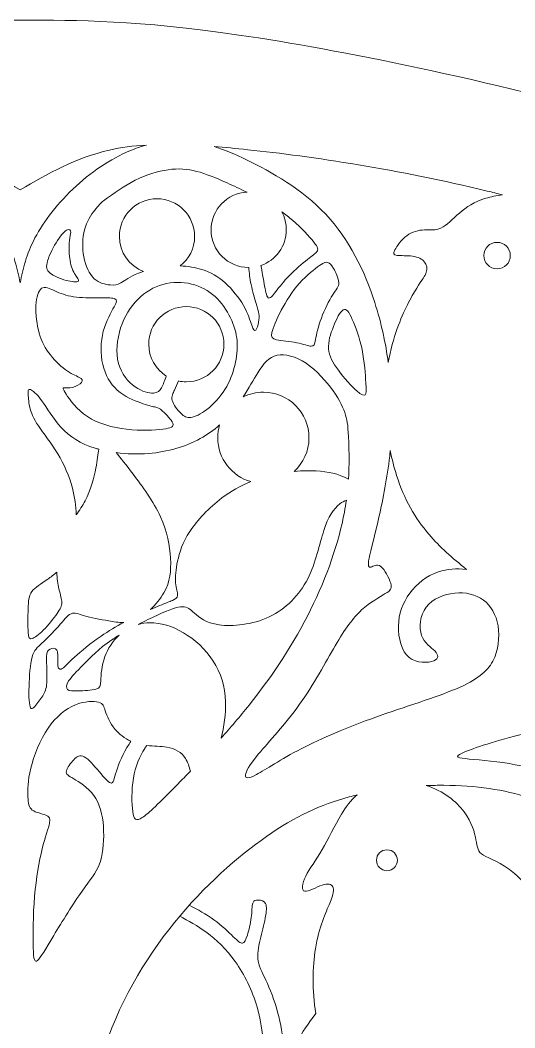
# Model space of a CAD drawing. Header units: millimetres. Extents: x -101 to 100, y -2 to 86.
# Drawn here: x -0.8 to 23.8, y 36.1 to 86.2 of the extents above; entities that cross this region are included whole.
import ezdxf

# ---------------------------------------------------------------- set-up
doc = ezdxf.new("R2010")
doc.units = ezdxf.units.MM
doc.header["$MEASUREMENT"] = 0
doc.layers.add('Layer 1', color=7, linetype='Continuous')

msp = doc.modelspace()

# ---------------------------------------------------------------- linework, layer by layer
at = {"layer": 'Layer 1', "lineweight": 9}
for points, knots in [([(-0.752, 86.205), (-3.659, 86.205), (-6.567, 86.205), (-11.62, 85.466), (-11.62, 85.466), (-16.674, 84.728), (-23.874, 83.251), (-31.419, 81.174), (-31.419, 81.174), (-38.965, 79.097), (-46.857, 76.421), (-54.61, 74.436), (-54.61, 74.436), (-62.364, 72.452), (-69.979, 71.159), (-76.671, 71.113), (-76.671, 71.113), (-83.363, 71.067), (-89.132, 72.267), (-93.101, 73.536), (-93.101, 73.536), (-97.07, 74.805), (-99.239, 76.144), (-101.408, 77.482), (-101.408, 77.482), (-101.408, 77.482), (-101.408, 12.824), (-101.408, 12.824), (-101.408, 12.824), (-101.408, 12.824), (-0.752, 12.824), (-0.752, 12.824), (-0.752, 12.824), (-0.752, 12.824), (99.904, 12.824), (99.904, 12.824), (99.904, 12.824), (99.904, 12.824), (99.904, 77.482), (99.904, 77.482), (99.904, 77.482), (97.735, 76.144), (95.566, 74.805), (91.597, 73.536), (91.597, 73.536), (87.628, 72.267), (81.859, 71.067), (75.167, 71.113), (75.167, 71.113), (68.475, 71.159), (60.86, 72.452), (53.106, 74.436), (53.106, 74.436), (45.353, 76.421), (37.461, 79.097), (29.915, 81.174), (29.915, 81.174), (22.37, 83.251), (15.17, 84.728), (10.116, 85.466), (10.116, 85.466), (5.063, 86.205), (2.155, 86.205), (-0.752, 86.205)], [0, 0, 0, 0, 0.058824, 0.058824, 0.058824, 0.058824, 0.117647, 0.117647, 0.117647, 0.117647, 0.176471, 0.176471, 0.176471, 0.176471, 0.235294, 0.235294, 0.235294, 0.235294, 0.294118, 0.294118, 0.294118, 0.294118, 0.352941, 0.352941, 0.352941, 0.352941, 0.411765, 0.411765, 0.411765, 0.411765, 0.470588, 0.470588, 0.470588, 0.470588, 0.529412, 0.529412, 0.529412, 0.529412, 0.588235, 0.588235, 0.588235, 0.588235, 0.647059, 0.647059, 0.647059, 0.647059, 0.705882, 0.705882, 0.705882, 0.705882, 0.764706, 0.764706, 0.764706, 0.764706, 0.823529, 0.823529, 0.823529, 0.823529, 0.882353, 0.882353, 0.882353, 0.882353, 1, 1, 1, 1]), ([(-0.752, 73.149), (-0.901, 73.853), (-1.05, 74.557), (-1.487, 75.382), (-1.487, 75.382), (-1.925, 76.207), (-2.652, 77.153), (-3.529, 77.958), (-3.529, 77.958), (-4.405, 78.762), (-5.431, 79.425), (-6.412, 79.8), (-6.412, 79.8), (-6.618, 79.879), (-6.822, 79.945), (-7.023, 79.999), (-7.023, 79.999), (-6.357, 79.959), (-5.757, 79.877), (-5.193, 79.748), (-5.193, 79.748), (-3.503, 79.364), (-2.127, 78.567), (-0.752, 77.771), (-0.752, 77.771), (0.623, 78.567), (1.999, 79.364), (3.689, 79.748), (3.689, 79.748), (4.253, 79.877), (4.853, 79.959), (5.519, 79.999), (5.519, 79.999), (5.318, 79.945), (5.114, 79.879), (4.908, 79.8), (4.908, 79.8), (3.927, 79.425), (2.901, 78.762), (2.024, 77.958), (2.024, 77.958), (1.148, 77.153), (0.421, 76.207), (-0.017, 75.382), (-0.017, 75.382), (-0.455, 74.557), (-0.603, 73.853), (-0.752, 73.149)], [0, 0, 0, 0, 0.076923, 0.076923, 0.076923, 0.076923, 0.153846, 0.153846, 0.153846, 0.153846, 0.230769, 0.230769, 0.230769, 0.230769, 0.307692, 0.307692, 0.307692, 0.307692, 0.384615, 0.384615, 0.384615, 0.384615, 0.461538, 0.461538, 0.461538, 0.461538, 0.538462, 0.538462, 0.538462, 0.538462, 0.615385, 0.615385, 0.615385, 0.615385, 0.692308, 0.692308, 0.692308, 0.692308, 0.769231, 0.769231, 0.769231, 0.769231, 0.846154, 0.846154, 0.846154, 0.846154, 1, 1, 1, 1]), ([(17.534, 69.192), (17.644, 69.815), (17.803, 70.379), (17.979, 70.875), (17.979, 70.875), (18.299, 71.775), (18.68, 72.456), (18.946, 72.885), (18.946, 72.885), (19.211, 73.315), (19.361, 73.494), (19.422, 73.676), (19.422, 73.676), (19.482, 73.858), (19.453, 74.042), (19.335, 74.186), (19.335, 74.186), (19.217, 74.331), (19.009, 74.435), (18.741, 74.475), (18.741, 74.475), (18.473, 74.515), (18.144, 74.492), (17.968, 74.512), (17.968, 74.512), (17.792, 74.533), (17.769, 74.596), (17.867, 74.786), (17.867, 74.786), (17.965, 74.977), (18.184, 75.294), (18.452, 75.493), (18.452, 75.493), (18.72, 75.692), (19.038, 75.773), (19.326, 75.784), (19.326, 75.784), (19.615, 75.796), (19.874, 75.738), (20.151, 75.871), (20.151, 75.871), (20.428, 76.004), (20.722, 76.327), (21.066, 76.621), (21.066, 76.621), (21.409, 76.915), (21.801, 77.181), (22.384, 77.356), (22.384, 77.356), (22.63, 77.431), (22.909, 77.489), (23.204, 77.524), (23.204, 77.524), (22.953, 77.588), (22.701, 77.651), (22.451, 77.713), (22.451, 77.713), (18.066, 78.785), (13.728, 79.432), (10.556, 79.768), (10.556, 79.768), (9.96, 79.832), (9.405, 79.884), (8.885, 79.925), (8.885, 79.925), (9.369, 79.775), (9.893, 79.555), (10.528, 79.247), (10.528, 79.247), (11.705, 78.676), (13.263, 77.799), (14.428, 76.559), (14.428, 76.559), (15.593, 75.319), (16.366, 73.715), (16.862, 72.174), (16.862, 72.174), (17.197, 71.136), (17.406, 70.126), (17.534, 69.192)], [0, 0, 0, 0, 0.047619, 0.047619, 0.047619, 0.047619, 0.095238, 0.095238, 0.095238, 0.095238, 0.142857, 0.142857, 0.142857, 0.142857, 0.190476, 0.190476, 0.190476, 0.190476, 0.238095, 0.238095, 0.238095, 0.238095, 0.285714, 0.285714, 0.285714, 0.285714, 0.333333, 0.333333, 0.333333, 0.333333, 0.380952, 0.380952, 0.380952, 0.380952, 0.428571, 0.428571, 0.428571, 0.428571, 0.47619, 0.47619, 0.47619, 0.47619, 0.52381, 0.52381, 0.52381, 0.52381, 0.571429, 0.571429, 0.571429, 0.571429, 0.619048, 0.619048, 0.619048, 0.619048, 0.666667, 0.666667, 0.666667, 0.666667, 0.714286, 0.714286, 0.714286, 0.714286, 0.761905, 0.761905, 0.761905, 0.761905, 0.809524, 0.809524, 0.809524, 0.809524, 0.857143, 0.857143, 0.857143, 0.857143, 0.904762, 0.904762, 0.904762, 0.904762, 1, 1, 1, 1]), ([(3.393, 77.234), (3.26, 77.113), (3.127, 76.992), (2.952, 76.764), (2.952, 76.764), (2.776, 76.536), (2.556, 76.202), (2.444, 75.789), (2.444, 75.789), (2.331, 75.377), (2.326, 74.886), (2.412, 74.439), (2.412, 74.439), (2.499, 73.992), (2.677, 73.588), (2.925, 73.358), (2.925, 73.358), (3.174, 73.127), (3.491, 73.069), (3.713, 73.049), (3.713, 73.049), (3.935, 73.029), (4.062, 73.046), (4.252, 73.153), (4.252, 73.153), (4.443, 73.259), (4.697, 73.456), (5.118, 73.626), (5.118, 73.626), (5.196, 73.658), (5.281, 73.689), (5.37, 73.718), (5.37, 73.718), (4.671, 73.988), (4.175, 74.667), (4.175, 75.462), (4.175, 75.462), (4.175, 76.494), (5.012, 77.331), (6.044, 77.331), (6.044, 77.331), (7.076, 77.331), (7.913, 76.494), (7.913, 75.462), (7.913, 75.462), (7.913, 74.864), (7.632, 74.332), (7.196, 73.99), (7.196, 73.99), (7.582, 73.977), (7.947, 73.916), (8.265, 73.819), (8.265, 73.819), (8.718, 73.681), (9.075, 73.467), (9.427, 73.15), (9.427, 73.15), (9.779, 72.833), (10.125, 72.412), (10.347, 72.019), (10.347, 72.019), (10.569, 71.627), (10.668, 71.264), (10.748, 71.044), (10.748, 71.044), (10.829, 70.825), (10.892, 70.75), (10.95, 70.805), (10.95, 70.805), (11.008, 70.86), (11.06, 71.044), (11.089, 71.2), (11.089, 71.2), (11.117, 71.356), (11.123, 71.483), (11.106, 71.613), (11.106, 71.613), (11.089, 71.742), (11.048, 71.875), (10.973, 72.126), (10.973, 72.126), (10.898, 72.377), (10.789, 72.746), (10.721, 73.064), (10.721, 73.064), (10.653, 73.382), (10.626, 73.649), (10.6, 73.916), (10.6, 73.916), (9.568, 73.916), (8.731, 74.753), (8.731, 75.785), (8.731, 75.785), (8.731, 76.789), (9.523, 77.609), (10.516, 77.653), (10.516, 77.653), (10.179, 77.816), (9.838, 77.974), (9.525, 78.114), (9.525, 78.114), (8.954, 78.371), (8.475, 78.573), (8.014, 78.691), (8.014, 78.691), (7.552, 78.809), (7.108, 78.844), (6.597, 78.772), (6.597, 78.772), (6.087, 78.7), (5.51, 78.521), (4.965, 78.247), (4.965, 78.247), (4.42, 77.973), (3.906, 77.604), (3.393, 77.234)], [0, 0, 0, 0, 0.033333, 0.033333, 0.033333, 0.033333, 0.066667, 0.066667, 0.066667, 0.066667, 0.1, 0.1, 0.1, 0.1, 0.133333, 0.133333, 0.133333, 0.133333, 0.166667, 0.166667, 0.166667, 0.166667, 0.2, 0.2, 0.2, 0.2, 0.233333, 0.233333, 0.233333, 0.233333, 0.266667, 0.266667, 0.266667, 0.266667, 0.3, 0.3, 0.3, 0.3, 0.333333, 0.333333, 0.333333, 0.333333, 0.366667, 0.366667, 0.366667, 0.366667, 0.4, 0.4, 0.4, 0.4, 0.433333, 0.433333, 0.433333, 0.433333, 0.466667, 0.466667, 0.466667, 0.466667, 0.5, 0.5, 0.5, 0.5, 0.533333, 0.533333, 0.533333, 0.533333, 0.566667, 0.566667, 0.566667, 0.566667, 0.6, 0.6, 0.6, 0.6, 0.633333, 0.633333, 0.633333, 0.633333, 0.666667, 0.666667, 0.666667, 0.666667, 0.7, 0.7, 0.7, 0.7, 0.733333, 0.733333, 0.733333, 0.733333, 0.766667, 0.766667, 0.766667, 0.766667, 0.8, 0.8, 0.8, 0.8, 0.833333, 0.833333, 0.833333, 0.833333, 0.866667, 0.866667, 0.866667, 0.866667, 0.9, 0.9, 0.9, 0.9, 0.933333, 0.933333, 0.933333, 0.933333, 1, 1, 1, 1]), ([(11.209, 74.018), (11.942, 74.27), (12.469, 74.966), (12.469, 75.785), (12.469, 75.785), (12.469, 76.109), (12.387, 76.414), (12.242, 76.679), (12.242, 76.679), (12.429, 76.548), (12.608, 76.411), (12.782, 76.262), (12.782, 76.262), (13.217, 75.89), (13.627, 75.446), (13.838, 75.175), (13.838, 75.175), (14.048, 74.904), (14.06, 74.806), (13.99, 74.708), (13.99, 74.708), (13.921, 74.61), (13.771, 74.511), (13.517, 74.309), (13.517, 74.309), (13.264, 74.108), (12.906, 73.802), (12.62, 73.511), (12.62, 73.511), (12.335, 73.219), (12.121, 72.942), (11.951, 72.723), (11.951, 72.723), (11.781, 72.504), (11.654, 72.342), (11.565, 72.414), (11.565, 72.414), (11.475, 72.486), (11.423, 72.792), (11.37, 73.098), (11.37, 73.098), (11.317, 73.405), (11.263, 73.711), (11.209, 74.018)], [0, 0, 0, 0, 0.083333, 0.083333, 0.083333, 0.083333, 0.166667, 0.166667, 0.166667, 0.166667, 0.25, 0.25, 0.25, 0.25, 0.333333, 0.333333, 0.333333, 0.333333, 0.416667, 0.416667, 0.416667, 0.416667, 0.5, 0.5, 0.5, 0.5, 0.583333, 0.583333, 0.583333, 0.583333, 0.666667, 0.666667, 0.666667, 0.666667, 0.75, 0.75, 0.75, 0.75, 0.833333, 0.833333, 0.833333, 0.833333, 1, 1, 1, 1]), ([(1.696, 75.233), (1.673, 75.008), (1.667, 74.667), (1.708, 74.367), (1.708, 74.367), (1.748, 74.067), (1.835, 73.808), (1.947, 73.611), (1.947, 73.611), (2.06, 73.415), (2.198, 73.283), (2.138, 73.228), (2.138, 73.228), (2.077, 73.173), (1.817, 73.196), (1.526, 73.274), (1.526, 73.274), (1.235, 73.352), (0.912, 73.485), (0.733, 73.634), (0.733, 73.634), (0.554, 73.784), (0.519, 73.952), (0.609, 74.246), (0.609, 74.246), (0.698, 74.54), (0.912, 74.961), (1.108, 75.261), (1.108, 75.261), (1.304, 75.561), (1.483, 75.74), (1.595, 75.789), (1.595, 75.789), (1.708, 75.838), (1.754, 75.757), (1.757, 75.662), (1.757, 75.662), (1.76, 75.567), (1.719, 75.457), (1.696, 75.233)], [0, 0, 0, 0, 0.090909, 0.090909, 0.090909, 0.090909, 0.181818, 0.181818, 0.181818, 0.181818, 0.272727, 0.272727, 0.272727, 0.272727, 0.363636, 0.363636, 0.363636, 0.363636, 0.454545, 0.454545, 0.454545, 0.454545, 0.545455, 0.545455, 0.545455, 0.545455, 0.636364, 0.636364, 0.636364, 0.636364, 0.727273, 0.727273, 0.727273, 0.727273, 0.818182, 0.818182, 0.818182, 0.818182, 1, 1, 1, 1]), ([(22.937, 75.161), (23.301, 75.161), (23.595, 74.867), (23.595, 74.504), (23.595, 74.504), (23.595, 74.14), (23.301, 73.846), (22.937, 73.846), (22.937, 73.846), (22.574, 73.846), (22.28, 74.14), (22.28, 74.504), (22.28, 74.504), (22.28, 74.867), (22.574, 75.161), (22.937, 75.161)], [0, 0, 0, 0, 0.2, 0.2, 0.2, 0.2, 0.4, 0.4, 0.4, 0.4, 0.6, 0.6, 0.6, 0.6, 1, 1, 1, 1]), ([(14.769, 72.544), (14.591, 72.262), (14.365, 71.823), (14.21, 71.402), (14.21, 71.402), (14.054, 70.981), (13.967, 70.577), (13.916, 70.332), (13.916, 70.332), (13.864, 70.087), (13.846, 70), (13.711, 70.006), (13.711, 70.006), (13.575, 70.012), (13.321, 70.11), (12.984, 70.176), (12.984, 70.176), (12.646, 70.242), (12.225, 70.277), (11.989, 70.326), (11.989, 70.326), (11.752, 70.375), (11.7, 70.439), (11.755, 70.678), (11.755, 70.678), (11.81, 70.917), (11.971, 71.333), (12.211, 71.786), (12.211, 71.786), (12.45, 72.238), (12.768, 72.729), (13.125, 73.133), (13.125, 73.133), (13.483, 73.536), (13.881, 73.854), (14.123, 74.018), (14.123, 74.018), (14.365, 74.183), (14.452, 74.194), (14.536, 74.163), (14.536, 74.163), (14.619, 74.131), (14.7, 74.056), (14.813, 73.868), (14.813, 73.868), (14.925, 73.681), (15.069, 73.381), (15.075, 73.167), (15.075, 73.167), (15.081, 72.954), (14.948, 72.827), (14.769, 72.544)], [0, 0, 0, 0, 0.071429, 0.071429, 0.071429, 0.071429, 0.142857, 0.142857, 0.142857, 0.142857, 0.214286, 0.214286, 0.214286, 0.214286, 0.285714, 0.285714, 0.285714, 0.285714, 0.357143, 0.357143, 0.357143, 0.357143, 0.428571, 0.428571, 0.428571, 0.428571, 0.5, 0.5, 0.5, 0.5, 0.571429, 0.571429, 0.571429, 0.571429, 0.642857, 0.642857, 0.642857, 0.642857, 0.714286, 0.714286, 0.714286, 0.714286, 0.785714, 0.785714, 0.785714, 0.785714, 0.857143, 0.857143, 0.857143, 0.857143, 1, 1, 1, 1]), ([(7.105, 68.275), (7.233, 68.247), (7.366, 68.233), (7.502, 68.233), (7.502, 68.233), (8.534, 68.233), (9.371, 69.069), (9.371, 70.102), (9.371, 70.102), (9.371, 71.134), (8.534, 71.971), (7.502, 71.971), (7.502, 71.971), (6.47, 71.971), (5.633, 71.134), (5.633, 70.102), (5.633, 70.102), (5.633, 69.436), (5.981, 68.852), (6.504, 68.521), (6.504, 68.521), (6.43, 68.31), (6.356, 68.099), (6.271, 67.942), (6.271, 67.942), (6.185, 67.785), (6.086, 67.681), (5.867, 67.67), (5.867, 67.67), (5.648, 67.658), (5.308, 67.739), (4.964, 67.978), (4.964, 67.978), (4.621, 68.218), (4.275, 68.616), (4.134, 69.146), (4.134, 69.146), (3.992, 69.677), (4.056, 70.341), (4.24, 70.912), (4.24, 70.912), (4.425, 71.483), (4.731, 71.962), (5.094, 72.328), (5.094, 72.328), (5.458, 72.694), (5.879, 72.948), (6.343, 73.075), (6.343, 73.075), (6.808, 73.202), (7.315, 73.202), (7.765, 73.093), (7.765, 73.093), (8.215, 72.983), (8.608, 72.764), (8.931, 72.467), (8.931, 72.467), (9.254, 72.169), (9.507, 71.794), (9.692, 71.417), (9.692, 71.417), (9.877, 71.039), (9.992, 70.658), (10.024, 70.263), (10.024, 70.263), (10.056, 69.868), (10.004, 69.458), (9.906, 69.051), (9.906, 69.051), (9.808, 68.645), (9.663, 68.241), (9.421, 67.857), (9.421, 67.857), (9.179, 67.473), (8.838, 67.11), (8.527, 66.865), (8.527, 66.865), (8.215, 66.62), (7.932, 66.493), (7.728, 66.464), (7.728, 66.464), (7.523, 66.435), (7.396, 66.504), (7.229, 66.672), (7.229, 66.672), (7.061, 66.839), (6.854, 67.104), (6.799, 67.312), (6.799, 67.312), (6.744, 67.52), (6.842, 67.67), (6.919, 67.821), (6.919, 67.821), (6.995, 67.971), (7.05, 68.123), (7.105, 68.275)], [0, 0, 0, 0, 0.04, 0.04, 0.04, 0.04, 0.08, 0.08, 0.08, 0.08, 0.12, 0.12, 0.12, 0.12, 0.16, 0.16, 0.16, 0.16, 0.2, 0.2, 0.2, 0.2, 0.24, 0.24, 0.24, 0.24, 0.28, 0.28, 0.28, 0.28, 0.32, 0.32, 0.32, 0.32, 0.36, 0.36, 0.36, 0.36, 0.4, 0.4, 0.4, 0.4, 0.44, 0.44, 0.44, 0.44, 0.48, 0.48, 0.48, 0.48, 0.52, 0.52, 0.52, 0.52, 0.56, 0.56, 0.56, 0.56, 0.6, 0.6, 0.6, 0.6, 0.64, 0.64, 0.64, 0.64, 0.68, 0.68, 0.68, 0.68, 0.72, 0.72, 0.72, 0.72, 0.76, 0.76, 0.76, 0.76, 0.8, 0.8, 0.8, 0.8, 0.84, 0.84, 0.84, 0.84, 0.88, 0.88, 0.88, 0.88, 0.92, 0.92, 0.92, 0.92, 1, 1, 1, 1]), ([(1.071, 72.706), (1.345, 72.585), (1.651, 72.486), (2.04, 72.44), (2.04, 72.44), (2.43, 72.394), (2.903, 72.4), (3.258, 72.403), (3.258, 72.403), (3.612, 72.406), (3.849, 72.406), (3.958, 72.36), (3.958, 72.36), (4.068, 72.314), (4.051, 72.221), (3.912, 71.959), (3.912, 71.959), (3.774, 71.696), (3.514, 71.264), (3.379, 70.744), (3.379, 70.744), (3.243, 70.225), (3.231, 69.619), (3.35, 69.097), (3.35, 69.097), (3.468, 68.575), (3.716, 68.137), (4.074, 67.819), (4.074, 67.819), (4.432, 67.502), (4.899, 67.306), (5.239, 67.185), (5.239, 67.185), (5.579, 67.064), (5.793, 67.017), (5.937, 66.983), (5.937, 66.983), (6.081, 66.948), (6.156, 66.925), (6.326, 66.775), (6.326, 66.775), (6.497, 66.625), (6.762, 66.348), (6.826, 66.175), (6.826, 66.175), (6.889, 66.002), (6.751, 65.933), (6.338, 65.881), (6.338, 65.881), (5.926, 65.829), (5.239, 65.794), (4.538, 65.875), (4.538, 65.875), (3.837, 65.956), (3.122, 66.152), (2.588, 66.501), (2.588, 66.501), (2.055, 66.85), (1.703, 67.352), (1.527, 67.623), (1.527, 67.623), (1.351, 67.894), (1.351, 67.935), (1.429, 67.941), (1.429, 67.941), (1.507, 67.946), (1.662, 67.917), (1.841, 67.958), (1.841, 67.958), (2.02, 67.998), (2.222, 68.108), (2.3, 68.2), (2.3, 68.2), (2.378, 68.292), (2.332, 68.368), (2.179, 68.454), (2.179, 68.454), (2.026, 68.54), (1.766, 68.639), (1.484, 68.843), (1.484, 68.843), (1.201, 69.048), (0.895, 69.36), (0.659, 69.689), (0.659, 69.689), (0.422, 70.017), (0.255, 70.364), (0.151, 70.805), (0.151, 70.805), (0.047, 71.246), (0.007, 71.783), (0.044, 72.184), (0.044, 72.184), (0.082, 72.585), (0.197, 72.85), (0.376, 72.911), (0.376, 72.911), (0.555, 72.971), (0.797, 72.827), (1.071, 72.706)], [0, 0, 0, 0, 0.038462, 0.038462, 0.038462, 0.038462, 0.076923, 0.076923, 0.076923, 0.076923, 0.115385, 0.115385, 0.115385, 0.115385, 0.153846, 0.153846, 0.153846, 0.153846, 0.192308, 0.192308, 0.192308, 0.192308, 0.230769, 0.230769, 0.230769, 0.230769, 0.269231, 0.269231, 0.269231, 0.269231, 0.307692, 0.307692, 0.307692, 0.307692, 0.346154, 0.346154, 0.346154, 0.346154, 0.384615, 0.384615, 0.384615, 0.384615, 0.423077, 0.423077, 0.423077, 0.423077, 0.461538, 0.461538, 0.461538, 0.461538, 0.5, 0.5, 0.5, 0.5, 0.538462, 0.538462, 0.538462, 0.538462, 0.576923, 0.576923, 0.576923, 0.576923, 0.615385, 0.615385, 0.615385, 0.615385, 0.653846, 0.653846, 0.653846, 0.653846, 0.692308, 0.692308, 0.692308, 0.692308, 0.730769, 0.730769, 0.730769, 0.730769, 0.769231, 0.769231, 0.769231, 0.769231, 0.807692, 0.807692, 0.807692, 0.807692, 0.846154, 0.846154, 0.846154, 0.846154, 0.884615, 0.884615, 0.884615, 0.884615, 0.923077, 0.923077, 0.923077, 0.923077, 1, 1, 1, 1]), ([(15.747, 71.336), (15.912, 70.969), (16.108, 70.433), (16.229, 69.836), (16.229, 69.836), (16.35, 69.239), (16.396, 68.581), (16.419, 68.183), (16.419, 68.183), (16.442, 67.785), (16.442, 67.646), (16.385, 67.589), (16.385, 67.589), (16.327, 67.531), (16.212, 67.554), (15.964, 67.779), (15.964, 67.779), (15.715, 68.004), (15.335, 68.431), (15.055, 68.809), (15.055, 68.809), (14.775, 69.187), (14.596, 69.516), (14.568, 69.87), (14.568, 69.87), (14.539, 70.225), (14.66, 70.606), (14.81, 70.981), (14.81, 70.981), (14.96, 71.356), (15.139, 71.725), (15.294, 71.812), (15.294, 71.812), (15.45, 71.898), (15.583, 71.702), (15.747, 71.336)], [0, 0, 0, 0, 0.1, 0.1, 0.1, 0.1, 0.2, 0.2, 0.2, 0.2, 0.3, 0.3, 0.3, 0.3, 0.4, 0.4, 0.4, 0.4, 0.5, 0.5, 0.5, 0.5, 0.6, 0.6, 0.6, 0.6, 0.7, 0.7, 0.7, 0.7, 0.8, 0.8, 0.8, 0.8, 1, 1, 1, 1]), ([(15.556, 63.387), (15.604, 64.144), (15.584, 64.778), (15.567, 65.232), (15.567, 65.232), (15.538, 65.985), (15.514, 66.245), (15.413, 66.576), (15.413, 66.576), (15.312, 66.908), (15.133, 67.312), (14.796, 67.788), (14.796, 67.788), (14.458, 68.264), (13.962, 68.812), (13.448, 69.155), (13.448, 69.155), (12.935, 69.498), (12.404, 69.637), (12.006, 69.55), (12.006, 69.55), (11.608, 69.464), (11.343, 69.152), (11.046, 68.676), (11.046, 68.676), (10.834, 68.337), (10.606, 67.914), (10.327, 67.482), (10.327, 67.482), (10.629, 67.632), (10.97, 67.716), (11.33, 67.716), (11.33, 67.716), (12.58, 67.716), (13.594, 66.702), (13.594, 65.451), (13.594, 65.451), (13.594, 64.79), (13.311, 64.196), (12.86, 63.782), (12.86, 63.782), (13.07, 63.802), (13.274, 63.813), (13.47, 63.817), (13.47, 63.817), (14.13, 63.828), (14.69, 63.747), (15.146, 63.577), (15.146, 63.577), (15.295, 63.521), (15.433, 63.456), (15.556, 63.387)], [0, 0, 0, 0, 0.071429, 0.071429, 0.071429, 0.071429, 0.142857, 0.142857, 0.142857, 0.142857, 0.214286, 0.214286, 0.214286, 0.214286, 0.285714, 0.285714, 0.285714, 0.285714, 0.357143, 0.357143, 0.357143, 0.357143, 0.428571, 0.428571, 0.428571, 0.428571, 0.5, 0.5, 0.5, 0.5, 0.571429, 0.571429, 0.571429, 0.571429, 0.642857, 0.642857, 0.642857, 0.642857, 0.714286, 0.714286, 0.714286, 0.714286, 0.785714, 0.785714, 0.785714, 0.785714, 0.857143, 0.857143, 0.857143, 0.857143, 1, 1, 1, 1]), ([(2.038, 61.622), (2.025, 62.067), (1.96, 62.515), (1.845, 62.951), (1.845, 62.951), (1.686, 63.55), (1.432, 64.127), (1.112, 64.655), (1.112, 64.655), (0.792, 65.183), (0.405, 65.662), (0.154, 66.043), (0.154, 66.043), (-0.097, 66.423), (-0.212, 66.706), (-0.276, 66.98), (-0.276, 66.98), (-0.339, 67.254), (-0.351, 67.52), (-0.351, 67.678), (-0.351, 67.678), (-0.351, 67.837), (-0.339, 67.889), (-0.235, 67.843), (-0.235, 67.843), (-0.132, 67.796), (0.065, 67.652), (0.316, 67.306), (0.316, 67.306), (0.567, 66.96), (0.872, 66.412), (1.288, 65.962), (1.288, 65.962), (1.703, 65.512), (2.228, 65.16), (2.978, 64.932), (2.978, 64.932), (3.034, 64.915), (3.092, 64.899), (3.151, 64.883), (3.151, 64.883), (3.108, 64.654), (3.082, 64.346), (3.007, 63.949), (3.007, 63.949), (2.915, 63.464), (2.747, 62.847), (2.476, 62.325), (2.476, 62.325), (2.346, 62.075), (2.193, 61.847), (2.038, 61.622)], [0, 0, 0, 0, 0.071429, 0.071429, 0.071429, 0.071429, 0.142857, 0.142857, 0.142857, 0.142857, 0.214286, 0.214286, 0.214286, 0.214286, 0.285714, 0.285714, 0.285714, 0.285714, 0.357143, 0.357143, 0.357143, 0.357143, 0.428571, 0.428571, 0.428571, 0.428571, 0.5, 0.5, 0.5, 0.5, 0.571429, 0.571429, 0.571429, 0.571429, 0.642857, 0.642857, 0.642857, 0.642857, 0.714286, 0.714286, 0.714286, 0.714286, 0.785714, 0.785714, 0.785714, 0.785714, 0.857143, 0.857143, 0.857143, 0.857143, 1, 1, 1, 1]), ([(4.017, 64.715), (4.535, 64.649), (5.092, 64.632), (5.635, 64.675), (5.635, 64.675), (6.566, 64.75), (7.455, 65.004), (8.19, 65.408), (8.19, 65.408), (8.547, 65.604), (8.868, 65.835), (9.156, 66.09), (9.156, 66.09), (9.097, 65.887), (9.065, 65.673), (9.065, 65.451), (9.065, 65.451), (9.065, 64.415), (9.76, 63.542), (10.709, 63.272), (10.709, 63.272), (10.205, 63.069), (9.72, 62.803), (9.264, 62.461), (9.264, 62.461), (8.627, 61.982), (8.044, 61.353), (7.678, 60.796), (7.678, 60.796), (7.311, 60.24), (7.161, 59.755), (7.069, 59.328), (7.069, 59.328), (6.977, 58.901), (6.942, 58.532), (6.968, 58.247), (6.968, 58.247), (6.994, 57.961), (7.081, 57.759), (7.069, 57.626), (7.069, 57.626), (7.058, 57.494), (6.948, 57.43), (6.807, 57.367), (6.807, 57.367), (6.665, 57.303), (6.492, 57.24), (6.175, 57.11), (6.175, 57.11), (6.045, 57.057), (5.89, 56.992), (5.718, 56.917), (5.718, 56.917), (5.983, 57.162), (6.225, 57.455), (6.391, 57.75), (6.391, 57.75), (6.699, 58.295), (6.751, 58.843), (6.716, 59.466), (6.716, 59.466), (6.682, 60.089), (6.561, 60.787), (6.217, 61.529), (6.217, 61.529), (5.874, 62.27), (5.308, 63.054), (4.859, 63.646), (4.859, 63.646), (4.506, 64.109), (4.224, 64.455), (4.017, 64.715)], [0, 0, 0, 0, 0.052632, 0.052632, 0.052632, 0.052632, 0.105263, 0.105263, 0.105263, 0.105263, 0.157895, 0.157895, 0.157895, 0.157895, 0.210526, 0.210526, 0.210526, 0.210526, 0.263158, 0.263158, 0.263158, 0.263158, 0.315789, 0.315789, 0.315789, 0.315789, 0.368421, 0.368421, 0.368421, 0.368421, 0.421053, 0.421053, 0.421053, 0.421053, 0.473684, 0.473684, 0.473684, 0.473684, 0.526316, 0.526316, 0.526316, 0.526316, 0.578947, 0.578947, 0.578947, 0.578947, 0.631579, 0.631579, 0.631579, 0.631579, 0.684211, 0.684211, 0.684211, 0.684211, 0.736842, 0.736842, 0.736842, 0.736842, 0.789474, 0.789474, 0.789474, 0.789474, 0.842105, 0.842105, 0.842105, 0.842105, 0.894737, 0.894737, 0.894737, 0.894737, 1, 1, 1, 1]), ([(21.427, 58.912), (20.702, 59.479), (20.09, 60.025), (19.56, 60.647), (19.56, 60.647), (18.876, 61.448), (18.328, 62.377), (17.948, 63.58), (17.948, 63.58), (17.825, 63.969), (17.719, 64.386), (17.633, 64.816), (17.633, 64.816), (17.624, 64.724), (17.614, 64.632), (17.604, 64.539), (17.604, 64.539), (17.483, 63.484), (17.276, 62.415), (17.069, 61.511), (17.069, 61.511), (16.863, 60.608), (16.655, 59.869), (16.58, 59.465), (16.58, 59.465), (16.505, 59.062), (16.562, 58.992), (16.678, 59.027), (16.678, 59.027), (16.793, 59.062), (16.966, 59.2), (17.162, 59.056), (17.162, 59.056), (17.358, 58.912), (17.578, 58.485), (17.653, 58.225), (17.653, 58.225), (17.728, 57.966), (17.658, 57.873), (17.387, 57.706), (17.387, 57.706), (17.116, 57.539), (16.643, 57.296), (16.211, 56.898), (16.211, 56.898), (15.778, 56.5), (15.385, 55.946), (14.901, 55.121), (14.901, 55.121), (14.416, 54.297), (13.839, 53.2), (13.13, 52.208), (13.13, 52.208), (12.42, 51.216), (11.578, 50.327), (11.088, 49.739), (11.088, 49.739), (10.597, 49.151), (10.459, 48.862), (10.447, 48.695), (10.447, 48.695), (10.436, 48.528), (10.551, 48.481), (10.99, 48.718), (10.99, 48.718), (11.428, 48.954), (12.19, 49.474), (13.208, 50.002), (13.208, 50.002), (14.226, 50.529), (15.501, 51.066), (16.918, 51.571), (16.918, 51.571), (18.334, 52.076), (19.892, 52.549), (20.919, 52.984), (20.919, 52.984), (21.946, 53.42), (22.442, 53.818), (22.724, 54.349), (22.724, 54.349), (23.007, 54.879), (23.076, 55.543), (22.984, 56.1), (22.984, 56.1), (22.892, 56.656), (22.638, 57.106), (22.257, 57.389), (22.257, 57.389), (21.876, 57.672), (21.369, 57.787), (20.832, 57.732), (20.832, 57.732), (20.296, 57.677), (19.73, 57.452), (19.419, 57.04), (19.419, 57.04), (19.107, 56.627), (19.05, 56.027), (19.188, 55.632), (19.188, 55.632), (19.326, 55.237), (19.661, 55.047), (19.846, 54.859), (19.846, 54.859), (20.03, 54.672), (20.065, 54.487), (19.794, 54.375), (19.794, 54.375), (19.523, 54.262), (18.946, 54.222), (18.571, 54.53), (18.571, 54.53), (18.196, 54.839), (18.023, 55.497), (18.037, 56.1), (18.037, 56.1), (18.051, 56.702), (18.253, 57.251), (18.6, 57.724), (18.6, 57.724), (18.946, 58.197), (19.436, 58.595), (20.022, 58.791), (20.022, 58.791), (20.452, 58.935), (20.934, 58.97), (21.427, 58.912)], [0, 0, 0, 0, 0.030303, 0.030303, 0.030303, 0.030303, 0.060606, 0.060606, 0.060606, 0.060606, 0.090909, 0.090909, 0.090909, 0.090909, 0.121212, 0.121212, 0.121212, 0.121212, 0.151515, 0.151515, 0.151515, 0.151515, 0.181818, 0.181818, 0.181818, 0.181818, 0.212121, 0.212121, 0.212121, 0.212121, 0.242424, 0.242424, 0.242424, 0.242424, 0.272727, 0.272727, 0.272727, 0.272727, 0.30303, 0.30303, 0.30303, 0.30303, 0.333333, 0.333333, 0.333333, 0.333333, 0.363636, 0.363636, 0.363636, 0.363636, 0.393939, 0.393939, 0.393939, 0.393939, 0.424242, 0.424242, 0.424242, 0.424242, 0.454545, 0.454545, 0.454545, 0.454545, 0.484848, 0.484848, 0.484848, 0.484848, 0.515152, 0.515152, 0.515152, 0.515152, 0.545455, 0.545455, 0.545455, 0.545455, 0.575758, 0.575758, 0.575758, 0.575758, 0.606061, 0.606061, 0.606061, 0.606061, 0.636364, 0.636364, 0.636364, 0.636364, 0.666667, 0.666667, 0.666667, 0.666667, 0.69697, 0.69697, 0.69697, 0.69697, 0.727273, 0.727273, 0.727273, 0.727273, 0.757576, 0.757576, 0.757576, 0.757576, 0.787879, 0.787879, 0.787879, 0.787879, 0.818182, 0.818182, 0.818182, 0.818182, 0.848485, 0.848485, 0.848485, 0.848485, 0.878788, 0.878788, 0.878788, 0.878788, 0.909091, 0.909091, 0.909091, 0.909091, 0.939394, 0.939394, 0.939394, 0.939394, 1, 1, 1, 1]), ([(5.102, 56.169), (5.434, 56.343), (5.758, 56.499), (6.033, 56.625), (6.033, 56.625), (6.682, 56.923), (7.063, 57.05), (7.314, 57.052), (7.314, 57.052), (7.565, 57.055), (7.686, 56.934), (7.911, 56.732), (7.911, 56.732), (8.136, 56.53), (8.465, 56.248), (9.129, 56.155), (9.129, 56.155), (9.792, 56.063), (10.79, 56.161), (11.621, 56.553), (11.621, 56.553), (12.451, 56.946), (13.115, 57.632), (13.53, 58.44), (13.53, 58.44), (13.946, 59.247), (14.113, 60.176), (14.332, 60.848), (14.332, 60.848), (14.551, 61.52), (14.823, 61.936), (15.134, 62.172), (15.134, 62.172), (15.238, 62.251), (15.346, 62.31), (15.452, 62.357), (15.452, 62.357), (15.425, 62.16), (15.392, 61.958), (15.354, 61.751), (15.354, 61.751), (15.077, 60.268), (14.488, 58.549), (13.675, 56.899), (13.675, 56.899), (12.861, 55.249), (11.823, 53.669), (10.617, 52.163), (10.617, 52.163), (10.167, 51.6), (9.693, 51.048), (9.227, 50.527), (9.227, 50.527), (9.377, 51.09), (9.469, 51.739), (9.452, 52.327), (9.452, 52.327), (9.429, 53.103), (9.215, 53.773), (8.837, 54.355), (8.837, 54.355), (8.46, 54.938), (7.917, 55.434), (7.358, 55.766), (7.358, 55.766), (6.798, 56.097), (6.221, 56.265), (5.693, 56.256), (5.693, 56.256), (5.488, 56.253), (5.29, 56.223), (5.102, 56.169)], [0, 0, 0, 0, 0.052632, 0.052632, 0.052632, 0.052632, 0.105263, 0.105263, 0.105263, 0.105263, 0.157895, 0.157895, 0.157895, 0.157895, 0.210526, 0.210526, 0.210526, 0.210526, 0.263158, 0.263158, 0.263158, 0.263158, 0.315789, 0.315789, 0.315789, 0.315789, 0.368421, 0.368421, 0.368421, 0.368421, 0.421053, 0.421053, 0.421053, 0.421053, 0.473684, 0.473684, 0.473684, 0.473684, 0.526316, 0.526316, 0.526316, 0.526316, 0.578947, 0.578947, 0.578947, 0.578947, 0.631579, 0.631579, 0.631579, 0.631579, 0.684211, 0.684211, 0.684211, 0.684211, 0.736842, 0.736842, 0.736842, 0.736842, 0.789474, 0.789474, 0.789474, 0.789474, 0.842105, 0.842105, 0.842105, 0.842105, 0.894737, 0.894737, 0.894737, 0.894737, 1, 1, 1, 1]), ([(1.063, 58.78), (0.916, 58.643), (0.763, 58.524), (0.618, 58.422), (0.618, 58.422), (0.278, 58.18), (-0.016, 58.024), (-0.172, 57.81), (-0.172, 57.81), (-0.328, 57.597), (-0.345, 57.326), (-0.356, 56.945), (-0.356, 56.945), (-0.368, 56.564), (-0.374, 56.074), (-0.354, 55.791), (-0.354, 55.791), (-0.333, 55.509), (-0.287, 55.433), (-0.16, 55.471), (-0.16, 55.471), (-0.033, 55.508), (0.174, 55.659), (0.411, 55.901), (0.411, 55.901), (0.647, 56.143), (0.913, 56.478), (1.08, 56.717), (1.08, 56.717), (1.247, 56.957), (1.317, 57.101), (1.317, 57.268), (1.317, 57.268), (1.317, 57.435), (1.247, 57.626), (1.175, 57.952), (1.175, 57.952), (1.126, 58.173), (1.076, 58.457), (1.063, 58.78)], [0, 0, 0, 0, 0.090909, 0.090909, 0.090909, 0.090909, 0.181818, 0.181818, 0.181818, 0.181818, 0.272727, 0.272727, 0.272727, 0.272727, 0.363636, 0.363636, 0.363636, 0.363636, 0.454545, 0.454545, 0.454545, 0.454545, 0.545455, 0.545455, 0.545455, 0.545455, 0.636364, 0.636364, 0.636364, 0.636364, 0.727273, 0.727273, 0.727273, 0.727273, 0.818182, 0.818182, 0.818182, 0.818182, 1, 1, 1, 1]), ([(4.392, 56.275), (4.137, 56.263), (3.892, 56.306), (3.645, 56.351), (3.645, 56.351), (3.203, 56.432), (2.753, 56.518), (2.441, 56.607), (2.441, 56.607), (2.13, 56.697), (1.957, 56.789), (1.775, 56.708), (1.775, 56.708), (1.593, 56.628), (1.403, 56.374), (1.146, 56.082), (1.146, 56.082), (0.89, 55.791), (0.567, 55.462), (0.33, 55.243), (0.33, 55.243), (0.094, 55.024), (-0.057, 54.914), (-0.155, 54.562), (-0.155, 54.562), (-0.253, 54.211), (-0.299, 53.616), (-0.313, 53.1), (-0.313, 53.1), (-0.328, 52.584), (-0.31, 52.145), (-0.232, 52.03), (-0.232, 52.03), (-0.155, 51.914), (-0.016, 52.122), (0.122, 52.301), (0.122, 52.301), (0.261, 52.48), (0.399, 52.63), (0.48, 52.829), (0.48, 52.829), (0.561, 53.028), (0.584, 53.276), (0.581, 53.602), (0.581, 53.602), (0.578, 53.928), (0.549, 54.332), (0.561, 54.574), (0.561, 54.574), (0.572, 54.816), (0.624, 54.897), (0.734, 54.952), (0.734, 54.952), (0.843, 55.007), (1.011, 55.036), (1.077, 54.897), (1.077, 54.897), (1.144, 54.759), (1.109, 54.453), (1.115, 54.239), (1.115, 54.239), (1.12, 54.026), (1.167, 53.905), (1.288, 53.957), (1.288, 53.957), (1.409, 54.009), (1.606, 54.234), (1.94, 54.543), (1.94, 54.543), (2.275, 54.851), (2.748, 55.244), (3.27, 55.599), (3.27, 55.599), (3.632, 55.845), (4.018, 56.073), (4.392, 56.275)], [0, 0, 0, 0, 0.05, 0.05, 0.05, 0.05, 0.1, 0.1, 0.1, 0.1, 0.15, 0.15, 0.15, 0.15, 0.2, 0.2, 0.2, 0.2, 0.25, 0.25, 0.25, 0.25, 0.3, 0.3, 0.3, 0.3, 0.35, 0.35, 0.35, 0.35, 0.4, 0.4, 0.4, 0.4, 0.45, 0.45, 0.45, 0.45, 0.5, 0.5, 0.5, 0.5, 0.55, 0.55, 0.55, 0.55, 0.6, 0.6, 0.6, 0.6, 0.65, 0.65, 0.65, 0.65, 0.7, 0.7, 0.7, 0.7, 0.75, 0.75, 0.75, 0.75, 0.8, 0.8, 0.8, 0.8, 0.85, 0.85, 0.85, 0.85, 0.9, 0.9, 0.9, 0.9, 1, 1, 1, 1]), ([(4.167, 55.644), (4.039, 55.566), (3.916, 55.487), (3.801, 55.408), (3.801, 55.408), (3.135, 54.955), (2.719, 54.517), (2.382, 54.171), (2.382, 54.171), (2.045, 53.824), (1.785, 53.571), (1.655, 53.369), (1.655, 53.369), (1.525, 53.167), (1.525, 53.017), (1.606, 52.942), (1.606, 52.942), (1.687, 52.867), (1.848, 52.867), (2.128, 52.875), (2.128, 52.875), (2.408, 52.884), (2.806, 52.901), (3.011, 52.956), (3.011, 52.956), (3.216, 53.011), (3.227, 53.103), (3.247, 53.383), (3.247, 53.383), (3.267, 53.663), (3.296, 54.13), (3.458, 54.577), (3.458, 54.577), (3.6, 54.972), (3.846, 55.35), (4.167, 55.644)], [0, 0, 0, 0, 0.1, 0.1, 0.1, 0.1, 0.2, 0.2, 0.2, 0.2, 0.3, 0.3, 0.3, 0.3, 0.4, 0.4, 0.4, 0.4, 0.5, 0.5, 0.5, 0.5, 0.6, 0.6, 0.6, 0.6, 0.7, 0.7, 0.7, 0.7, 0.8, 0.8, 0.8, 0.8, 1, 1, 1, 1]), ([(4.751, 50.369), (4.438, 50.516), (4.17, 50.73), (3.971, 50.963), (3.971, 50.963), (3.7, 51.28), (3.556, 51.632), (3.475, 51.875), (3.475, 51.875), (3.394, 52.117), (3.377, 52.25), (3.143, 52.313), (3.143, 52.313), (2.91, 52.376), (2.46, 52.371), (1.99, 52.177), (1.99, 52.177), (1.52, 51.984), (1.029, 51.603), (0.631, 51.021), (0.631, 51.021), (0.233, 50.438), (-0.073, 49.653), (-0.226, 49.03), (-0.226, 49.03), (-0.379, 48.407), (-0.379, 47.946), (-0.364, 47.614), (-0.364, 47.614), (-0.35, 47.282), (-0.321, 47.08), (-0.151, 46.954), (-0.151, 46.954), (0.02, 46.827), (0.331, 46.775), (0.516, 46.706), (0.516, 46.706), (0.7, 46.636), (0.758, 46.55), (0.706, 46.299), (0.706, 46.299), (0.654, 46.048), (0.493, 45.633), (0.34, 45.018), (0.34, 45.018), (0.187, 44.404), (0.043, 43.59), (-0.035, 42.664), (-0.035, 42.664), (-0.113, 41.739), (-0.125, 40.7), (-0.104, 40.103), (-0.104, 40.103), (-0.084, 39.506), (-0.032, 39.35), (0.115, 39.483), (0.115, 39.483), (0.262, 39.615), (0.504, 40.037), (0.914, 40.715), (0.914, 40.715), (1.323, 41.392), (1.9, 42.327), (2.321, 42.927), (2.321, 42.927), (2.742, 43.527), (3.008, 43.792), (3.175, 44.236), (3.175, 44.236), (3.342, 44.681), (3.412, 45.304), (3.394, 45.904), (3.394, 45.904), (3.377, 46.504), (3.273, 47.081), (3.008, 47.519), (3.008, 47.519), (2.743, 47.957), (2.316, 48.257), (2.016, 48.442), (2.016, 48.442), (1.716, 48.627), (1.543, 48.696), (1.537, 48.84), (1.537, 48.84), (1.531, 48.984), (1.693, 49.203), (1.848, 49.382), (1.848, 49.382), (2.004, 49.561), (2.154, 49.7), (2.356, 49.63), (2.356, 49.63), (2.558, 49.561), (2.812, 49.284), (3.071, 48.978), (3.071, 48.978), (3.331, 48.673), (3.596, 48.338), (3.741, 48.298), (3.741, 48.298), (3.885, 48.257), (3.908, 48.511), (4.029, 48.892), (4.029, 48.892), (4.15, 49.273), (4.37, 49.78), (4.658, 50.23), (4.658, 50.23), (4.688, 50.277), (4.719, 50.324), (4.751, 50.369)], [0, 0, 0, 0, 0.034483, 0.034483, 0.034483, 0.034483, 0.068966, 0.068966, 0.068966, 0.068966, 0.103448, 0.103448, 0.103448, 0.103448, 0.137931, 0.137931, 0.137931, 0.137931, 0.172414, 0.172414, 0.172414, 0.172414, 0.206897, 0.206897, 0.206897, 0.206897, 0.241379, 0.241379, 0.241379, 0.241379, 0.275862, 0.275862, 0.275862, 0.275862, 0.310345, 0.310345, 0.310345, 0.310345, 0.344828, 0.344828, 0.344828, 0.344828, 0.37931, 0.37931, 0.37931, 0.37931, 0.413793, 0.413793, 0.413793, 0.413793, 0.448276, 0.448276, 0.448276, 0.448276, 0.482759, 0.482759, 0.482759, 0.482759, 0.517241, 0.517241, 0.517241, 0.517241, 0.551724, 0.551724, 0.551724, 0.551724, 0.586207, 0.586207, 0.586207, 0.586207, 0.62069, 0.62069, 0.62069, 0.62069, 0.655172, 0.655172, 0.655172, 0.655172, 0.689655, 0.689655, 0.689655, 0.689655, 0.724138, 0.724138, 0.724138, 0.724138, 0.758621, 0.758621, 0.758621, 0.758621, 0.793103, 0.793103, 0.793103, 0.793103, 0.827586, 0.827586, 0.827586, 0.827586, 0.862069, 0.862069, 0.862069, 0.862069, 0.896552, 0.896552, 0.896552, 0.896552, 0.931034, 0.931034, 0.931034, 0.931034, 1, 1, 1, 1]), ([(29.508, 47.928), (28.997, 47.95), (28.399, 48.044), (27.823, 48.171), (27.823, 48.171), (27.079, 48.336), (26.369, 48.555), (25.611, 48.768), (25.611, 48.768), (24.852, 48.982), (24.044, 49.19), (23.225, 49.311), (23.225, 49.311), (22.406, 49.432), (21.575, 49.467), (21.2, 49.53), (21.2, 49.53), (20.825, 49.593), (20.906, 49.686), (21.61, 49.948), (21.61, 49.948), (22.313, 50.211), (23.64, 50.644), (25.178, 50.935), (25.178, 50.935), (26.249, 51.138), (27.422, 51.272), (28.593, 51.354), (28.593, 51.354), (28.856, 50.743), (29.036, 50.181), (29.162, 49.703), (29.162, 49.703), (29.37, 48.919), (29.434, 48.359), (29.491, 48.021), (29.491, 48.021), (29.497, 47.988), (29.503, 47.957), (29.508, 47.928)], [0, 0, 0, 0, 0.090909, 0.090909, 0.090909, 0.090909, 0.181818, 0.181818, 0.181818, 0.181818, 0.272727, 0.272727, 0.272727, 0.272727, 0.363636, 0.363636, 0.363636, 0.363636, 0.454545, 0.454545, 0.454545, 0.454545, 0.545455, 0.545455, 0.545455, 0.545455, 0.636364, 0.636364, 0.636364, 0.636364, 0.727273, 0.727273, 0.727273, 0.727273, 0.818182, 0.818182, 0.818182, 0.818182, 1, 1, 1, 1]), ([(5.538, 50.164), (5.884, 50.126), (6.237, 50.128), (6.536, 50.078), (6.536, 50.078), (6.96, 50.005), (7.271, 49.826), (7.459, 49.521), (7.459, 49.521), (7.576, 49.33), (7.645, 49.088), (7.704, 48.889), (7.704, 48.889), (7.487, 48.662), (7.281, 48.451), (7.092, 48.257), (7.092, 48.257), (6.146, 47.288), (5.627, 46.78), (5.315, 46.578), (5.315, 46.578), (5.004, 46.377), (4.9, 46.481), (4.842, 46.873), (4.842, 46.873), (4.785, 47.265), (4.773, 47.946), (4.871, 48.534), (4.871, 48.534), (4.969, 49.123), (5.177, 49.619), (5.437, 50.017), (5.437, 50.017), (5.469, 50.067), (5.503, 50.116), (5.538, 50.164)], [0, 0, 0, 0, 0.1, 0.1, 0.1, 0.1, 0.2, 0.2, 0.2, 0.2, 0.3, 0.3, 0.3, 0.3, 0.4, 0.4, 0.4, 0.4, 0.5, 0.5, 0.5, 0.5, 0.6, 0.6, 0.6, 0.6, 0.7, 0.7, 0.7, 0.7, 0.8, 0.8, 0.8, 0.8, 1, 1, 1, 1]), ([(19.42, 48.166), (20.272, 47.913), (20.915, 47.379), (21.302, 46.862), (21.302, 46.862), (21.694, 46.337), (21.821, 45.829), (21.89, 45.466), (21.89, 45.466), (21.959, 45.103), (21.971, 44.883), (22.259, 44.705), (22.259, 44.705), (22.548, 44.526), (23.113, 44.387), (23.805, 43.793), (23.805, 43.793), (24.498, 43.199), (25.317, 42.149), (25.928, 40.989), (25.928, 40.989), (26.084, 40.693), (26.227, 40.39), (26.357, 40.077), (26.357, 40.077), (26.722, 40.32), (27.086, 40.562), (27.338, 40.943), (27.338, 40.943), (27.589, 41.324), (27.728, 41.843), (27.699, 42.697), (27.699, 42.697), (27.67, 43.551), (27.474, 44.739), (26.966, 45.639), (26.966, 45.639), (26.459, 46.539), (25.64, 47.15), (24.492, 47.56), (24.492, 47.56), (23.344, 47.97), (21.867, 48.177), (20.292, 48.183), (20.292, 48.183), (20.004, 48.184), (19.712, 48.178), (19.42, 48.166)], [0, 0, 0, 0, 0.076923, 0.076923, 0.076923, 0.076923, 0.153846, 0.153846, 0.153846, 0.153846, 0.230769, 0.230769, 0.230769, 0.230769, 0.307692, 0.307692, 0.307692, 0.307692, 0.384615, 0.384615, 0.384615, 0.384615, 0.461538, 0.461538, 0.461538, 0.461538, 0.538462, 0.538462, 0.538462, 0.538462, 0.615385, 0.615385, 0.615385, 0.615385, 0.692308, 0.692308, 0.692308, 0.692308, 0.769231, 0.769231, 0.769231, 0.769231, 0.846154, 0.846154, 0.846154, 0.846154, 1, 1, 1, 1]), ([(7.64, 42.218), (8.066, 42), (8.492, 41.782), (8.875, 41.503), (8.875, 41.503), (9.258, 41.224), (9.598, 40.884), (9.832, 40.659), (9.832, 40.659), (10.066, 40.434), (10.193, 40.324), (10.291, 40.342), (10.291, 40.342), (10.389, 40.359), (10.458, 40.503), (10.533, 40.74), (10.533, 40.74), (10.608, 40.976), (10.689, 41.305), (10.726, 41.608), (10.726, 41.608), (10.764, 41.911), (10.758, 42.188), (10.804, 42.332), (10.804, 42.332), (10.85, 42.476), (10.948, 42.488), (11.078, 42.482), (11.078, 42.482), (11.208, 42.476), (11.369, 42.453), (11.439, 42.309), (11.439, 42.309), (11.508, 42.165), (11.485, 41.899), (11.421, 41.576), (11.421, 41.576), (11.358, 41.253), (11.254, 40.872), (11.167, 40.503), (11.167, 40.503), (11.081, 40.134), (11.012, 39.776), (11.072, 39.439), (11.072, 39.439), (11.133, 39.101), (11.323, 38.784), (11.528, 38.328), (11.528, 38.328), (11.733, 37.873), (11.952, 37.278), (12.096, 36.687), (12.096, 36.687), (12.24, 36.096), (12.31, 35.507), (12.37, 35.115), (12.37, 35.115), (12.431, 34.723), (12.483, 34.526), (12.569, 34.607), (12.569, 34.607), (12.656, 34.688), (12.777, 35.046), (13.01, 35.465), (13.01, 35.465), (13.242, 35.885), (13.587, 36.366), (13.931, 36.847), (13.931, 36.847), (13.748, 37.994), (13.771, 39.151), (13.917, 40.061), (13.917, 40.061), (14.091, 41.134), (14.437, 41.86), (14.627, 42.328), (14.627, 42.328), (14.817, 42.795), (14.852, 43.003), (14.783, 43.135), (14.783, 43.135), (14.714, 43.268), (14.541, 43.326), (14.252, 43.228), (14.252, 43.228), (13.964, 43.13), (13.56, 42.876), (13.381, 42.916), (13.381, 42.916), (13.202, 42.956), (13.248, 43.291), (13.433, 43.666), (13.433, 43.666), (13.617, 44.041), (13.941, 44.456), (14.252, 44.987), (14.252, 44.987), (14.564, 45.518), (14.864, 46.164), (15.21, 46.741), (15.21, 46.741), (15.427, 47.103), (15.662, 47.438), (15.99, 47.705), (15.99, 47.705), (15.857, 47.674), (15.726, 47.641), (15.596, 47.606), (15.596, 47.606), (14.148, 47.22), (12.925, 46.643), (11.488, 45.639), (11.488, 45.639), (10.052, 44.635), (8.402, 43.204), (6.908, 41.358), (6.908, 41.358), (5.414, 39.512), (4.075, 37.251), (3.331, 34.753), (3.331, 34.753), (2.992, 33.613), (2.776, 32.424), (2.65, 31.236), (2.65, 31.236), (3.014, 31.374), (3.379, 31.511), (3.846, 31.634), (3.846, 31.634), (4.314, 31.757), (4.885, 31.867), (5.468, 31.881), (5.468, 31.881), (6.05, 31.896), (6.645, 31.815), (7.106, 31.691), (7.106, 31.691), (7.568, 31.567), (7.896, 31.4), (8.061, 31.359), (8.061, 31.359), (8.225, 31.319), (8.225, 31.406), (8.162, 31.654), (8.162, 31.654), (8.098, 31.902), (7.971, 32.311), (7.882, 32.77), (7.882, 32.77), (7.793, 33.228), (7.741, 33.736), (7.723, 34.166), (7.723, 34.166), (7.706, 34.596), (7.723, 34.948), (7.752, 35.176), (7.752, 35.176), (7.781, 35.403), (7.822, 35.507), (7.992, 35.548), (7.992, 35.548), (8.162, 35.588), (8.462, 35.565), (8.595, 35.375), (8.595, 35.375), (8.727, 35.184), (8.693, 34.826), (8.704, 34.336), (8.704, 34.336), (8.716, 33.846), (8.773, 33.223), (8.946, 32.585), (8.946, 32.585), (9.119, 31.948), (9.408, 31.296), (9.812, 30.667), (9.812, 30.667), (10.216, 30.038), (10.735, 29.432), (11.038, 29.153), (11.038, 29.153), (11.341, 28.873), (11.427, 28.919), (11.476, 29.528), (11.476, 29.528), (11.525, 30.136), (11.537, 31.307), (11.522, 32.251), (11.522, 32.251), (11.508, 33.194), (11.467, 33.909), (11.404, 34.694), (11.404, 34.694), (11.341, 35.478), (11.254, 36.332), (11.015, 37.16), (11.015, 37.16), (10.775, 37.988), (10.383, 38.79), (9.936, 39.421), (9.936, 39.421), (9.489, 40.053), (8.987, 40.515), (8.517, 40.862), (8.517, 40.862), (8.047, 41.21), (7.609, 41.444), (7.172, 41.678)], [0, 0, 0, 0, 0.018868, 0.018868, 0.018868, 0.018868, 0.037736, 0.037736, 0.037736, 0.037736, 0.056604, 0.056604, 0.056604, 0.056604, 0.075472, 0.075472, 0.075472, 0.075472, 0.09434, 0.09434, 0.09434, 0.09434, 0.113208, 0.113208, 0.113208, 0.113208, 0.132075, 0.132075, 0.132075, 0.132075, 0.150943, 0.150943, 0.150943, 0.150943, 0.169811, 0.169811, 0.169811, 0.169811, 0.188679, 0.188679, 0.188679, 0.188679, 0.207547, 0.207547, 0.207547, 0.207547, 0.226415, 0.226415, 0.226415, 0.226415, 0.245283, 0.245283, 0.245283, 0.245283, 0.264151, 0.264151, 0.264151, 0.264151, 0.283019, 0.283019, 0.283019, 0.283019, 0.301887, 0.301887, 0.301887, 0.301887, 0.320755, 0.320755, 0.320755, 0.320755, 0.339623, 0.339623, 0.339623, 0.339623, 0.358491, 0.358491, 0.358491, 0.358491, 0.377358, 0.377358, 0.377358, 0.377358, 0.396226, 0.396226, 0.396226, 0.396226, 0.415094, 0.415094, 0.415094, 0.415094, 0.433962, 0.433962, 0.433962, 0.433962, 0.45283, 0.45283, 0.45283, 0.45283, 0.471698, 0.471698, 0.471698, 0.471698, 0.490566, 0.490566, 0.490566, 0.490566, 0.509434, 0.509434, 0.509434, 0.509434, 0.528302, 0.528302, 0.528302, 0.528302, 0.54717, 0.54717, 0.54717, 0.54717, 0.566038, 0.566038, 0.566038, 0.566038, 0.584906, 0.584906, 0.584906, 0.584906, 0.603774, 0.603774, 0.603774, 0.603774, 0.622642, 0.622642, 0.622642, 0.622642, 0.641509, 0.641509, 0.641509, 0.641509, 0.660377, 0.660377, 0.660377, 0.660377, 0.679245, 0.679245, 0.679245, 0.679245, 0.698113, 0.698113, 0.698113, 0.698113, 0.716981, 0.716981, 0.716981, 0.716981, 0.735849, 0.735849, 0.735849, 0.735849, 0.754717, 0.754717, 0.754717, 0.754717, 0.773585, 0.773585, 0.773585, 0.773585, 0.792453, 0.792453, 0.792453, 0.792453, 0.811321, 0.811321, 0.811321, 0.811321, 0.830189, 0.830189, 0.830189, 0.830189, 0.849057, 0.849057, 0.849057, 0.849057, 0.867925, 0.867925, 0.867925, 0.867925, 0.886792, 0.886792, 0.886792, 0.886792, 0.90566, 0.90566, 0.90566, 0.90566, 0.924528, 0.924528, 0.924528, 0.924528, 0.943396, 0.943396, 0.943396, 0.943396, 0.962264, 0.962264, 0.962264, 0.962264, 1, 1, 1, 1]), ([(17.468, 44.978), (17.754, 44.978), (17.987, 44.746), (17.987, 44.459), (17.987, 44.459), (17.987, 44.172), (17.754, 43.94), (17.468, 43.94), (17.468, 43.94), (17.181, 43.94), (16.949, 44.172), (16.949, 44.459), (16.949, 44.459), (16.949, 44.746), (17.181, 44.978), (17.468, 44.978)], [0, 0, 0, 0, 0.2, 0.2, 0.2, 0.2, 0.4, 0.4, 0.4, 0.4, 0.6, 0.6, 0.6, 0.6, 1, 1, 1, 1])]:
    msp.add_open_spline(points, degree=3, knots=knots, dxfattribs=at)

doc.saveas('drawing.dxf')
